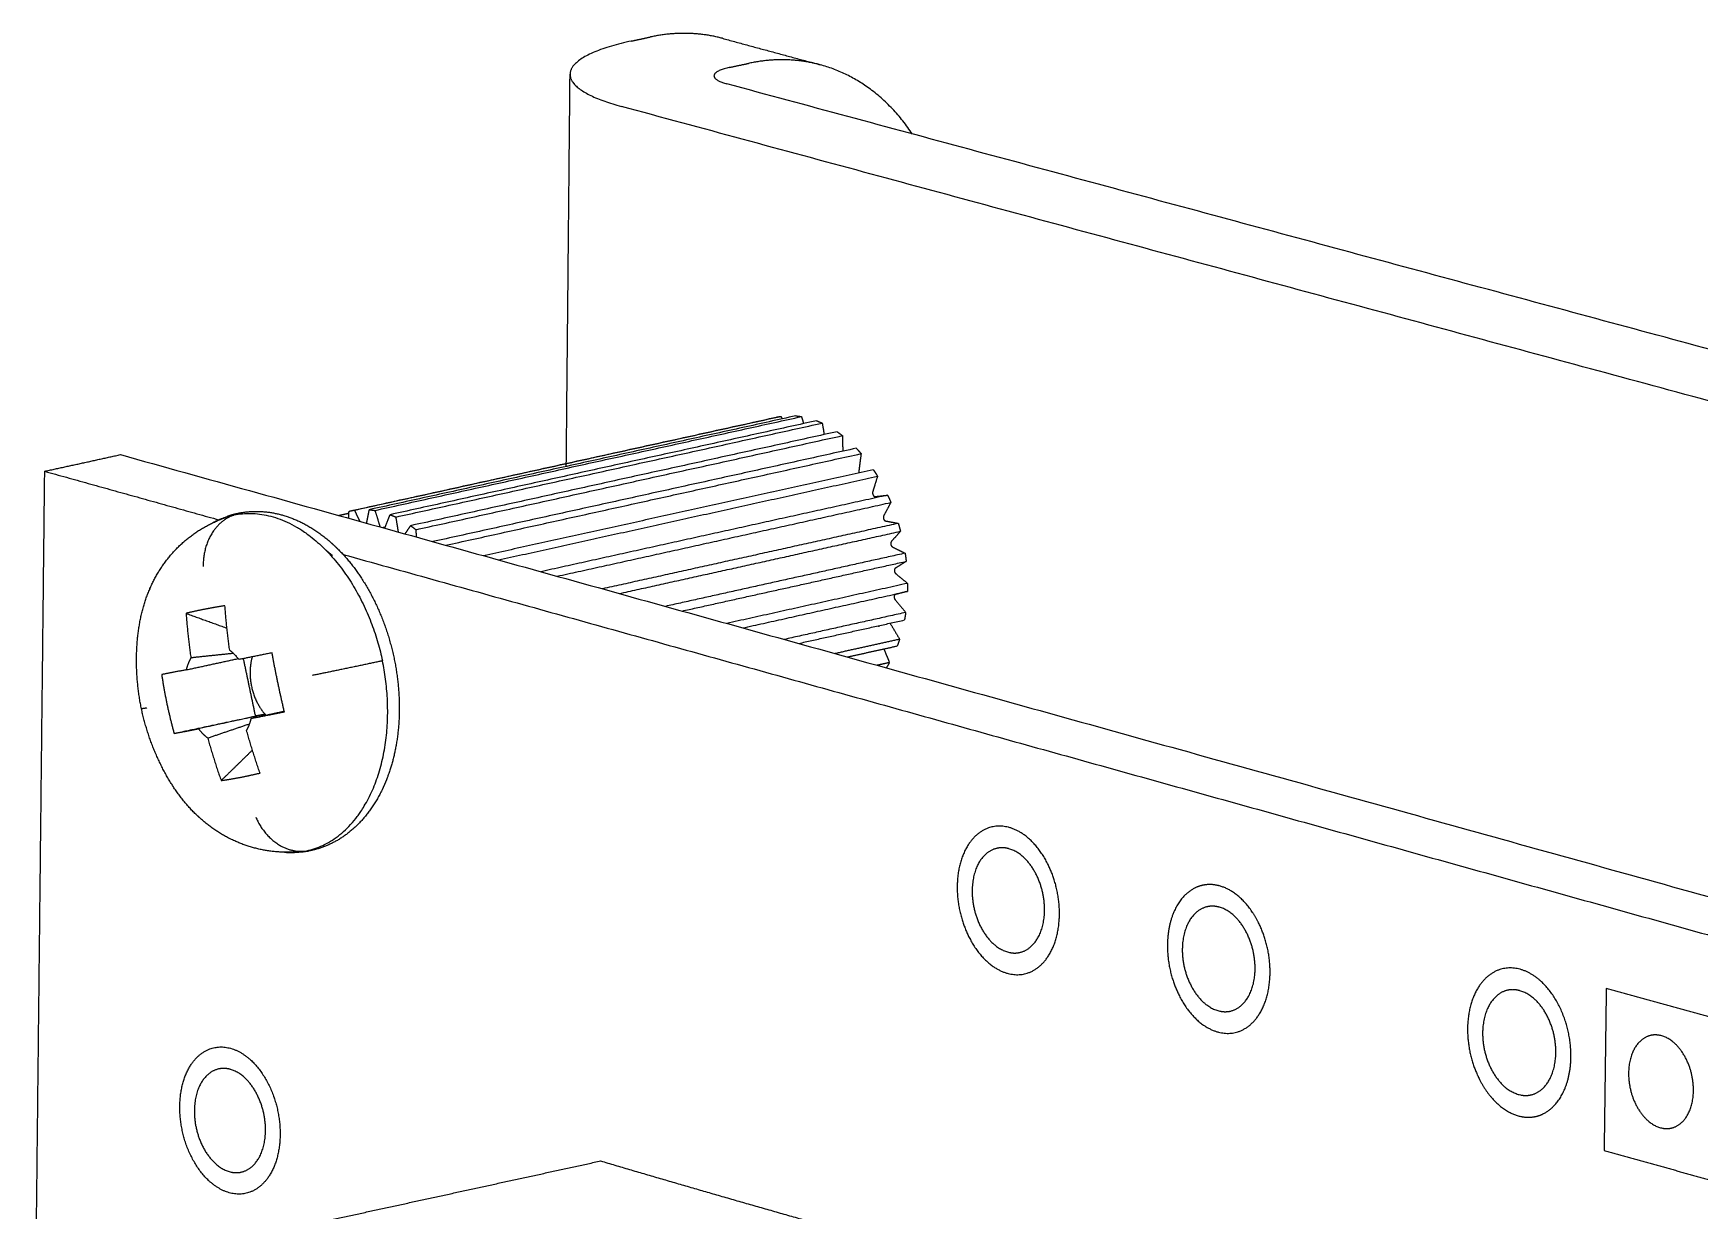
# Model space of a CAD drawing. Header units: millimetres. Extents: x 181 to 381, y 0 to 208.
# Drawn here: x 301.93 to 318.3, y 195.96 to 207.52 of the extents above; entities that cross this region are included whole.
import ezdxf

# ---------------------------------------------------------------- set-up
doc = ezdxf.new("R2010")
doc.units = ezdxf.units.MM
doc.layers.add('Make2D$可见线$曲线', color=7, linetype='Continuous', true_color=0x000000)

msp = doc.modelspace()

# ---------------------------------------------------------------- linework, layer by layer
at = {"layer": 'Make2D$可见线$曲线', "color": 18, "lineweight": -3, "true_color": 0x000000}
for points, weights, degree in [([(307.806, 207.446), (307.206, 207.318), (307.204, 207.12)], [1033.68605435, 947.399504959, 1032.27918989], 2), ([(307.806, 207.446), (307.901, 207.466), (307.995, 207.487)], [1033.68605435, 1033.77385307, 1033.8616518], 2), ([(308.7, 207.473), (308.36, 207.564), (307.995, 207.487)], [979.876645758, 991.225697875, 1033.8616518], 2), ([(308.7, 207.473), (309.181, 207.343), (309.662, 207.213)], [979.876645758, 979.350662985, 978.824680211], 2), ([(308.768, 207.187), (308.863, 207.207), (308.957, 207.227)], [1032.57538793, 1032.66318665, 1032.75098538], 2), ([(309.662, 207.213), (309.322, 207.305), (308.957, 207.227)], [978.824680211, 990.161182959, 1032.75098538], 2), ([(307.167, 203.268), (307.186, 205.194), (307.204, 207.12)], [882.120361469, 881.748700486, 881.377039503], 2), ([(307.204, 207.12), (307.202, 206.941), (307.708, 206.804)], [1032.27918989, 959.773208317, 1030.92598151], 2), ([(308.768, 207.187), (308.618, 207.154), (308.618, 207.105)], [1032.57538793, 947.071538759, 1032.22440286], 2), ([(308.618, 207.105), (308.617, 207.06), (308.744, 207.026)], [1032.22440286, 959.97620961, 1031.88536972], 2), ([(310.567, 206.533), (310.211, 207.065), (309.662, 207.213)], [1019.68817397, 961.113199157, 978.824680211], 2), ([(328.363, 201.726), (318.447, 204.405), (308.744, 207.026)], [1009.75842841, 1020.82189906, 1031.88536972], 2), ([(327.323, 201.494), (317.409, 204.178), (307.708, 206.804)], [1008.7990402, 1019.86251086, 1030.92598151], 2), ([(305.04, 202.83), (307.139, 203.292), (309.229, 203.752)], [1023.7113385, 1025.63626802, 1027.56119753], 2), ([(305.086, 202.839), (307.184, 203.3), (309.275, 203.76)], [1025.76299039, 1027.69188514, 1029.62077989], 2), ([(309.422, 203.765), (307.331, 203.304), (305.232, 202.843)], [1029.4426607, 1027.51376595, 1025.5848712], 2), ([(305.287, 202.836), (307.386, 203.298), (309.477, 203.758)], [1025.51985204, 1027.44874679, 1029.37764154], 2), ([(309.626, 203.717), (307.536, 203.257), (305.437, 202.794)], [1029.20580323, 1027.27690848, 1025.34801373], 2), ([(305.492, 202.771), (307.59, 203.233), (309.681, 203.694)], [1025.28672375, 1027.2156185, 1029.14451325], 2), ([(309.229, 203.752), (309.252, 203.757), (309.275, 203.76)], [1029.58303078, 1029.29358167, 1029.62077989], 2), ([(309.275, 203.76), (309.281, 203.748), (309.287, 203.735)], [1029.62077989, 1029.61616579, 1029.61155169], 2), ([(309.422, 203.765), (309.449, 203.762), (309.477, 203.758)], [1029.4426607, 1028.99956436, 1029.37764154], 2), ([(309.477, 203.758), (309.488, 203.723), (309.498, 203.689)], [1029.37764154, 1029.37203036, 1029.36641918], 2), ([(309.626, 203.717), (309.654, 203.706), (309.681, 203.694)], [1029.20580323, 1028.7644776, 1029.14451325], 2), ([(309.681, 203.694), (309.691, 203.637), (309.7, 203.581)], [1029.14451325, 1029.14537906, 1029.14624487], 2), ([(309.827, 203.609), (307.736, 203.149), (305.638, 202.686)], [1028.98646597, 1027.05757123, 1025.12867648], 2), ([(305.69, 202.647), (307.789, 203.11), (309.88, 203.571)], [1025.07379434, 1027.00268909, 1028.93158384], 2), ([(309.827, 203.609), (309.854, 203.591), (309.88, 203.571)], [1028.98646597, 1028.54825792, 1028.93158384], 2), ([(309.88, 203.571), (309.881, 203.494), (309.883, 203.417)], [1028.93158384, 1028.94600591, 1028.96042797], 2), ([(302.044, 203.221), (302.416, 203.302), (302.787, 203.384)], [1027.71827949, 1028.05930629, 1028.4003331], 2), ([(302.787, 203.384), (313.156, 200.498), (323.769, 197.545)], [1028.4003331, 1016.55312311, 1004.70591313], 2), ([(310.016, 203.447), (307.94, 202.989), (305.857, 202.53)], [1028.79423502, 1026.87953401, 1024.964833], 2), ([(305.984, 202.494), (308.027, 202.945), (310.063, 203.394)], [1024.99136426, 1026.8697618, 1028.74815935], 2), ([(310.016, 203.447), (310.04, 203.421), (310.063, 203.394)], [1028.79423502, 1028.36035515, 1028.74815935], 2), ([(310.063, 203.394), (310.052, 203.309), (310.041, 203.225)], [1028.74815935, 1028.77972278, 1028.81128621], 2), ([(301.932, 192.975), (301.988, 198.092), (302.044, 203.221)], [1030.02780845, 1028.87304397, 1027.71827949], 2), ([(302.044, 203.221), (302.898, 202.983), (303.754, 202.744)], [1027.71827949, 1026.73167102, 1025.74506255], 2), ([(310.183, 203.236), (308.273, 202.814), (306.355, 202.391)], [1028.63751178, 1026.87442107, 1025.11133036], 2), ([(306.502, 202.35), (308.366, 202.762), (310.224, 203.172)], [1025.17346565, 1026.88786098, 1028.6022563], 2), ([(310.041, 203.225), (310.04, 203.215), (310.043, 203.205)], [1028.81128621, 938.837296224, 954.400611335], 2), ([(310.224, 203.172), (310.201, 203.096), (310.177, 203.019)], [1028.6022563, 1028.64715872, 1028.69206113], 2), ([(310.183, 203.236), (310.204, 203.205), (310.224, 203.172)], [1028.63751178, 1028.20898153, 1028.6022563], 2), ([(310.323, 202.986), (308.623, 202.611), (306.919, 202.234)], [1028.52314582, 1026.95469495, 1025.38624408], 2), ([(310.202, 202.972), (310.263, 202.979), (310.323, 202.986)], [1028.67210776, 1028.59762679, 1028.52314582], 2), ([(310.323, 202.986), (310.34, 202.951), (310.355, 202.914)], [1028.52314582, 1028.10075283, 1028.50025137], 2), ([(303.906, 202.792), (305.005, 203.013), (305.362, 201.359)], [1024.83100426, 723.704371159, 1023.41075288], 2), ([(304.931, 202.787), (304.982, 202.798), (305.033, 202.81)], [1026.03736065, 1026.08405921, 1026.13075777], 2), ([(305.031, 202.76), (305.032, 202.794), (305.033, 202.829)], [1025.84724895, 1025.83807301, 1025.82889707], 2), ([(305.033, 202.829), (305.037, 202.83), (305.04, 202.83)], [1025.82889707, 1025.76997674, 1025.72559676], 2), ([(305.04, 202.83), (305.063, 202.835), (305.086, 202.839)], [1025.72559676, 1025.4371252, 1025.76299039], 2), ([(305.086, 202.839), (305.112, 202.784), (305.138, 202.73)], [1025.76299039, 1025.74330282, 1025.72361524], 2), ([(305.206, 202.711), (305.219, 202.777), (305.232, 202.843)], [1025.64542699, 1025.6151491, 1025.5848712], 2), ([(305.232, 202.843), (305.26, 202.84), (305.287, 202.836)], [1025.5848712, 1025.14331297, 1025.51985204], 2), ([(305.287, 202.836), (305.313, 202.755), (305.338, 202.674)], [1025.51985204, 1025.50677424, 1025.49369644], 2), ([(307.079, 202.19), (308.719, 202.552), (310.355, 202.914)], [1025.48102617, 1026.99063877, 1028.50025137], 2), ([(310.355, 202.914), (310.32, 202.849), (310.285, 202.784)], [1028.50025137, 1028.55653031, 1028.61280926], 2), ([(303.906, 202.792), (303.598, 202.688), (303.6, 202.286)], [1024.83100426, 836.452166574, 1024.4524294], 2), ([(303.69, 202.713), (303.751, 202.747), (303.816, 202.768)], [952.186699807, 969.962296673, 991.861469168], 2), ([(303.816, 202.768), (303.82, 202.77), (303.823, 202.771)], [991.861469168, 993.050327824, 994.251339354], 2), ([(303.823, 202.771), (303.864, 202.784), (303.906, 202.792)], [994.251339354, 1008.66587388, 1024.83100426], 2), ([(305.388, 202.671), (305.377, 202.669), (305.366, 202.666)], [1025.53369102, 1025.52364524, 1025.51359946], 2), ([(305.384, 202.661), (305.41, 202.728), (305.437, 202.794)], [1025.44074393, 1025.39437883, 1025.34801373], 2), ([(305.437, 202.794), (305.464, 202.784), (305.492, 202.771)], [1025.34801373, 1024.90822622, 1025.28672375], 2), ([(305.492, 202.771), (305.504, 202.698), (305.516, 202.624)], [1025.28672375, 1025.28784955, 1025.28897534], 2), ([(305.582, 202.603), (305.61, 202.645), (305.638, 202.686)], [1025.21421257, 1025.17144452, 1025.12867648], 2), ([(305.638, 202.686), (305.664, 202.668), (305.69, 202.647)], [1025.12867648, 1024.69200654, 1025.07379434], 2), ([(305.69, 202.647), (305.691, 202.612), (305.692, 202.576)], [1025.07379434, 1025.08051232, 1025.08723029], 2), ([(310.428, 202.709), (308.977, 202.388), (307.523, 202.066)], [1028.45613546, 1027.11680205, 1025.77746865], 2), ([(310.303, 202.733), (310.366, 202.721), (310.428, 202.709)], [1028.60168017, 1028.52890782, 1028.45613546], 2), ([(310.428, 202.709), (310.44, 202.67), (310.45, 202.631)], [1028.45613546, 1028.04039916, 1028.44660264], 2), ([(307.689, 202.02), (309.071, 202.326), (310.45, 202.631)], [1025.90029178, 1027.17344721, 1028.44660264], 2), ([(310.45, 202.631), (310.405, 202.581), (310.36, 202.531)], [1028.44660264, 1028.51179846, 1028.57699428], 2), ([(310.371, 202.477), (310.433, 202.446), (310.495, 202.416)], [1028.57517587, 1028.50729263, 1028.43940939], 2), ([(304.87, 202.392), (304.839, 202.42), (304.807, 202.444)], [875.222680565, 876.248944626, 878.288353477], 2), ([(304.974, 202.404), (312.136, 200.408), (319.414, 198.38)], [1024.34157826, 1016.18142143, 1008.0212646], 2), ([(310.495, 202.416), (309.319, 202.155), (308.14, 201.894)], [1028.43940939, 1027.35328663, 1026.26716387], 2), ([(308.305, 201.848), (309.406, 202.092), (310.506, 202.336)], [1026.41355886, 1027.42860684, 1028.44365483], 2), ([(310.506, 202.336), (310.453, 202.303), (310.4, 202.269)], [1028.44365483, 1028.51491815, 1028.58618147], 2), ([(310.495, 202.416), (310.501, 202.376), (310.506, 202.336)], [1028.43940939, 1028.03055825, 1028.44365483], 2), ([(310.403, 202.215), (310.461, 202.167), (310.52, 202.12)], [1028.59375321, 1028.53372591, 1028.47369861], 2), ([(310.52, 202.12), (309.632, 201.923), (308.744, 201.726)], [1028.47369861, 1027.65437347, 1026.83504834], 2), ([(308.901, 201.682), (309.711, 201.862), (310.519, 202.041)], [1026.99817836, 1027.74485756, 1028.49153677], 2), ([(310.519, 202.041), (310.46, 202.026), (310.401, 202.011)], [1028.49153677, 1028.56575304, 1028.63996932], 2), ([(310.52, 202.12), (310.52, 202.08), (310.519, 202.041)], [1028.47369861, 1028.0716602, 1028.49153677], 2), ([(303.616, 201.865), (303.52, 201.847), (303.432, 201.825)], [1024.37276275, 1024.01450676, 1024.6171904], 2), ([(303.432, 201.825), (303.448, 201.606), (303.48, 201.388)], [1024.6171904, 1023.60652401, 1024.56126011], 2), ([(303.432, 201.825), (303.633, 201.753), (303.834, 201.68)], [1024.6171904, 1024.77526081, 1024.93333122], 2), ([(303.814, 201.9), (303.711, 201.884), (303.616, 201.865)], [1024.13953755, 1023.77556891, 1024.37276275], 2), ([(303.861, 201.463), (303.83, 201.681), (303.814, 201.9)], [1024.08360726, 1023.12932635, 1024.13953708], 2), ([(310.501, 201.834), (309.905, 201.702), (309.308, 201.569)], [1028.55750452, 1028.00650629, 1027.45550806], 2), ([(310.397, 201.959), (310.449, 201.896), (310.501, 201.834)], [1028.65660029, 1028.60705241, 1028.55750452], 2), ([(310.501, 201.834), (310.496, 201.797), (310.489, 201.76)], [1028.55750452, 1028.16190866, 1028.58815578], 2), ([(309.45, 201.53), (309.97, 201.645), (310.489, 201.76)], [1027.62857199, 1028.10836389, 1028.58815578], 2), ([(310.232, 201.703), (310.235, 201.7), (310.238, 201.696)], [898.153438215, 898.805673923, 899.481783886], 2), ([(310.238, 201.696), (310.24, 201.701), (310.241, 201.705)], [910.455983987, 911.341916042, 912.252399651], 2), ([(310.349, 201.729), (310.351, 201.724), (310.353, 201.72)], [963.623331385, 981.841194367, 1028.76097038], 2), ([(310.353, 201.72), (310.397, 201.646), (310.441, 201.571)], [1028.76097038, 1028.72406739, 1028.68716441], 2), ([(310.441, 201.571), (310.125, 201.501), (309.808, 201.43)], [1028.68716441, 1028.39462718, 1028.10208995], 2), ([(309.929, 201.397), (310.173, 201.451), (310.418, 201.505)], [1028.2771753, 1028.50323223, 1028.72928916], 2), ([(310.441, 201.571), (310.43, 201.537), (310.418, 201.505)], [1028.68716441, 1028.29735934, 1028.72928916], 2), ([(303.48, 201.388), (303.45, 201.336), (303.433, 201.27)], [1024.56126011, 1012.91388492, 1024.64294311], 2), ([(303.433, 201.27), (303.604, 201.307), (303.774, 201.344), (303.945, 201.381)], [1024.64294311, 1024.77414045, 1024.90499914, 1025.03530477], 3), ([(303.899, 201.432), (303.759, 201.417), (303.62, 201.403), (303.48, 201.388)], [1024.93435964, 1024.81003377, 1024.68566164, 1024.56126011], 3), ([(303.952, 201.372), (303.91, 201.427), (303.861, 201.463)], [1023.99352674, 1012.34384375, 1024.08360726], 2), ([(304.277, 201.437), (304.108, 201.403), (303.952, 201.372)], [1023.67862697, 1022.85309066, 1023.99352627], 2), ([(304.115, 200.816), (304.056, 201.099), (303.996, 201.381)], [1025.23740996, 1025.24883092, 1025.26025188], 2), ([(304.083, 201.399), (304.042, 201.265), (304.075, 201.109)], [1018.51830608, 961.533861182, 1025.22298786], 2), ([(304.398, 200.858), (304.33, 201.146), (304.277, 201.437)], [1023.6552745, 1021.73979819, 1023.67862606], 2), ([(304.6, 199.49), (305.7, 199.702), (305.362, 201.359)], [1024.69768329, 723.609966945, 1023.41075288], 2), ([(305.362, 201.359), (305.013, 201.284), (304.671, 201.215)], [1023.41075288, 835.313935173, 1023.38677481], 2), ([(310.341, 201.342), (310.281, 201.328), (310.221, 201.315)], [1028.8570115, 1028.80138276, 1028.74575401], 2), ([(310.287, 201.476), (310.314, 201.409), (310.341, 201.342)], [1028.89342597, 1028.87521874, 1028.8570115], 2), ([(310.341, 201.342), (310.326, 201.314), (310.308, 201.287)], [1028.8570115, 1028.4720924, 1028.9087687], 2), ([(303.433, 201.27), (303.305, 201.246), (303.193, 201.224)], [1024.64294264, 1023.85700858, 1025.03513375], 2), ([(303.193, 201.224), (303.236, 200.931), (303.315, 200.646)], [1025.03513284, 1023.10678551, 1025.01178128], 2), ([(304.075, 201.109), (304.11, 200.943), (304.209, 200.834)], [1025.22298786, 958.022454583, 1025.12030794], 2), ([(303.048, 200.896), (302.996, 200.887), (302.997, 200.888)], [1025.41892186, 959.837616747, 940.117660715], 2), ([(304.209, 200.834), (303.99, 200.787), (303.772, 200.739), (303.555, 200.692)], [1025.12030794, 1024.95425285, 1024.78719803, 1024.61959063], 3), ([(304.073, 200.794), (304.181, 200.817), (304.289, 200.841), (304.397, 200.865)], [1023.97017426, 1024.08721901, 1024.204419, 1024.32184519], 3), ([(304.073, 200.794), (304.229, 200.824), (304.398, 200.858)], [1023.9701738, 1022.82976043, 1023.6552745], 2), ([(304.209, 200.834), (304.162, 200.825), (304.115, 200.816)], [1025.12030794, 1025.17885895, 1025.23740996], 2), ([(304.217, 200.825), (304.213, 200.83), (304.209, 200.834)], [1024.43958936, 1024.65148186, 1025.12030794], 2), ([(303.315, 200.646), (303.715, 200.731), (304.115, 200.816)], [1025.01178128, 1025.12459562, 1025.23740996], 2), ([(303.315, 200.646), (303.427, 200.667), (303.555, 200.692)], [1025.01178128, 1023.83367835, 1024.61959017], 2), ([(303.555, 200.692), (303.596, 200.638), (303.645, 200.601)], [1024.61959063, 1012.88601557, 1024.52951011], 2), ([(303.645, 200.601), (303.783, 200.648), (303.92, 200.694), (304.057, 200.741)], [1024.52951011, 1024.65904057, 1024.7885638, 1024.9180748], 3), ([(304.027, 200.676), (304.057, 200.728), (304.073, 200.794)], [1024.05185726, 1012.3159744, 1023.97017426], 2), ([(304.159, 200.257), (304.086, 200.464), (304.027, 200.676)], [1024.07321785, 1023.08024453, 1024.05185726], 2), ([(303.645, 200.601), (303.704, 200.389), (303.777, 200.183)], [1024.52951011, 1023.55744241, 1024.5508707], 2), ([(304.084, 200.482), (303.931, 200.332), (303.777, 200.183)], [1024.88354371, 1024.71720721, 1024.5508707], 2), ([(303.777, 200.183), (303.867, 200.196), (303.963, 200.214)], [1024.5508707, 1023.94789981, 1024.30612472], 2), ([(303.963, 200.214), (304.058, 200.233), (304.159, 200.257)], [1024.30612472, 1023.70896195, 1024.07321785], 2), ([(304.117, 199.824), (304.277, 199.457), (304.6, 199.49)], [1024.35307488, 836.345677538, 1024.69768329], 2), ([(304.4, 199.479), (304.47, 199.474), (304.539, 199.481)], [960.034082831, 978.998119881, 1002.21548274], 2), ([(304.539, 199.481), (304.544, 199.482), (304.549, 199.482)], [1002.21548274, 1004.0473485, 1005.90569255], 2), ([(304.549, 199.482), (304.575, 199.486), (304.6, 199.49)], [1005.90569255, 1014.98562527, 1024.69768329], 2), ([(311.515, 199.513), (311.474, 199.525), (311.434, 199.526), (311.396, 199.517)], [1017.10526219, 1017.15224887, 1017.19960091, 1017.24565228], 3), ([(313.584, 199.148), (313.496, 199.173), (313.412, 199.163), (313.339, 199.126)], [1014.72359966, 1014.82373057, 1014.92503722, 1015.01942385], 3), ([(313.963, 198.794), (313.872, 198.972), (313.737, 199.106), (313.584, 199.148)], [1014.34842918, 1014.41903439, 1014.55177757, 1014.72359966], 3), ([(313.582, 198.939), (313.54, 198.951), (313.5, 198.952), (313.462, 198.943)], [1014.76980912, 1014.81699192, 1014.86454313, 1014.91077579], 3), ([(316.534, 198.119), (316.492, 198.131), (316.451, 198.132), (316.413, 198.124)], [1011.4522436, 1011.4997077, 1011.54754462, 1011.59403703], 3), ([(317.382, 198.142), (317.375, 197.611), (317.368, 197.081), (317.361, 196.551)], [1010.45111206, 1010.56786821, 1010.68462435, 1010.8013805], 3), ([(318.524, 197.825), (318.143, 197.93), (317.762, 198.036), (317.382, 198.142)], [1009.17585072, 1009.60093784, 1010.02602495, 1010.45111206], 3), ([(317.819, 197.68), (317.695, 197.651), (317.604, 197.509), (317.602, 197.313)], [1010.03281551, 1010.18410998, 1010.3192232, 1010.36232182], 3), ([(303.868, 197.346), (303.828, 197.358), (303.788, 197.359), (303.752, 197.35)], [1026.7456857, 1026.79275715, 1026.84019528, 1026.88632502], 3), ([(304.52, 195.796), (305.516, 196.013), (306.511, 196.23), (307.504, 196.447)], [1019.86357748, 1020.77478359, 1021.6859897, 1022.59719581], 3), ([(307.504, 196.447), (308.658, 196.106), (309.84, 195.769), (311.05, 195.438)], [1022.59719581, 1021.22874653, 1019.88277076, 1018.55922449], 3), ([(317.361, 196.551), (317.741, 196.444), (318.122, 196.338), (318.503, 196.232)], [1010.8013805, 1010.37629338, 1009.95120627, 1009.52611916], 3)]:
    msp.add_rational_spline(points, weights, degree=degree, dxfattribs=at)
for points, weights, degree, knots in [([(310.177, 203.019), (310.172, 203.003), (310.181, 202.987), (310.189, 202.971), (310.202, 202.972)], [1028.69206113, 875.30221931, 1028.69453963, 875.29049418, 1028.67210776], 2, [2.34483669, 2.34483669, 2.34483669, 2.36696217, 2.36696217, 2.38908764, 2.38908764, 2.38908764]), ([(303.84, 202.781), (303.862, 202.788), (303.884, 202.795), (303.92, 202.804), (303.934, 202.807), (303.949, 202.81), (304.114, 202.843), (304.284, 202.827), (304.447, 202.769), (304.619, 202.708), (304.78, 202.6), (304.922, 202.458), (304.944, 202.437), (304.965, 202.415), (304.986, 202.392), (305.222, 202.127), (305.393, 201.772), (305.475, 201.385)], [1024.97011946, 1024.95011932, 1024.93006149, 1024.89728815, 1024.88461675, 1024.87192497, 1024.72457212, 1024.57768151, 1024.43430045, 1024.28360925, 1024.14062743, 1024.01876195, 1024.0003343, 1023.98239443, 1023.9649813, 1023.76496557, 1023.64191513, 1023.62588306], 3, [0, 0, 0, 0, 0.093572, 0.093572, 0.152411, 0.152411, 0.152411, 0.835699, 0.835699, 0.835699, 1.556426, 1.556426, 1.556426, 1.664693, 1.664693, 1.664693, 2.921603, 2.921603, 2.921603, 2.921603]), ([(302.994, 200.887), (302.955, 201.08), (302.939, 201.277), (302.957, 201.661), (302.991, 201.851), (303.059, 202.024), (303.06, 202.026), (303.061, 202.028), (303.062, 202.03), (303.129, 202.201), (303.229, 202.351), (303.486, 202.607), (303.647, 202.707), (303.824, 202.767)], [1025.67715537, 1025.68331142, 1025.66748934, 1025.5976529, 1025.54259064, 1025.47750546, 1025.47671702, 1025.47592718, 1025.47513596, 1025.41056596, 1025.32899493, 1025.14439454, 1025.04093652, 1024.93641481], 3, [0.00003, 0.00003, 0.00003, 0.00003, 0.624387, 0.624387, 1.251741, 1.251741, 1.251741, 1.259304, 1.259304, 1.259304, 1.878981, 1.878981, 2.544743, 2.544743, 2.544743, 2.544743]), ([(310.285, 202.784), (310.278, 202.771), (310.284, 202.753), (310.29, 202.735), (310.303, 202.733)], [1028.61280926, 875.236805081, 1028.62070844, 875.230265334, 1028.60168017], 2, [2.34483669, 2.34483669, 2.34483669, 2.36696217, 2.36696217, 2.38908764, 2.38908764, 2.38908764]), ([(310.36, 202.531), (310.351, 202.52), (310.355, 202.502), (310.359, 202.483), (310.371, 202.477)], [1028.57699428, 875.207913804, 1028.58996891, 875.206845259, 1028.57517587], 2, [2.34483669, 2.34483669, 2.34483669, 2.36696217, 2.36696217, 2.38908764, 2.38908764, 2.38908764]), ([(310.4, 202.269), (310.388, 202.262), (310.39, 202.243), (310.391, 202.225), (310.403, 202.215)], [1028.58618147, 875.216808167, 1028.6036645, 875.221257524, 1028.59375321], 2, [2.34483669, 2.34483669, 2.34483669, 2.36696217, 2.36696217, 2.38908764, 2.38908764, 2.38908764]), ([(310.401, 202.011), (310.389, 202.008), (310.387, 201.99), (310.386, 201.972), (310.397, 201.959)], [1028.63996932, 875.263099444, 1028.66119665, 875.272872244, 1028.65660029], 2, [2.34483669, 2.34483669, 2.34483669, 2.36696217, 2.36696217, 2.38908764, 2.38908764, 2.38908764]), ([(305.475, 201.385), (305.553, 201.013), (305.543, 200.637), (305.443, 200.311), (305.43, 200.269), (305.415, 200.227), (305.399, 200.186), (305.325, 200.001), (305.219, 199.84), (305.084, 199.718), (304.956, 199.601), (304.805, 199.523), (304.64, 199.491), (304.627, 199.488), (304.614, 199.486), (304.589, 199.482), (304.577, 199.481), (304.566, 199.479)], [1023.62588305, 1023.6104717, 1023.69489947, 1023.8565904, 1023.87790273, 1023.90045848, 1023.92414764, 1024.03224218, 1024.16371465, 1024.30643796, 1024.44233874, 1024.58476113, 1024.73232337, 1024.74390254, 1024.75549431, 1024.77736536, 1024.7876378, 1024.79791756], 3, [0, 0, 0, 0, 1.206208, 1.206208, 1.206208, 1.363448, 1.363448, 1.363448, 2.08564, 2.08564, 2.08564, 2.769906, 2.769906, 2.769906, 2.8236, 2.8236, 2.871096, 2.871096, 2.871096, 2.871096]), ([(304.548, 199.486), (304.365, 199.466), (304.18, 199.489), (303.833, 199.613), (303.673, 199.713), (303.535, 199.846), (303.528, 199.853), (303.521, 199.859), (303.514, 199.866), (303.381, 200), (303.272, 200.161), (303.1, 200.509), (303.036, 200.696), (302.994, 200.887)], [1024.76118323, 1024.86606576, 1024.97480162, 1025.18390161, 1025.28377337, 1025.36765884, 1025.37195339, 1025.37620399, 1025.38040907, 1025.46074178, 1025.53219236, 1025.63435417, 1025.66664892, 1025.67703882], 3, [0, 0, 0, 0, 0.65647, 0.65647, 1.304531, 1.304531, 1.304531, 1.337501, 1.337501, 1.337501, 1.970229, 1.970229, 2.593881, 2.593881, 2.593881, 2.593881]), ([(311.894, 199.369), (311.804, 199.546), (311.669, 199.68), (311.517, 199.722), (311.24, 199.799), (311.012, 199.541), (311.007, 199.145), (311.005, 198.966), (311.05, 198.79), (311.124, 198.643)], [1016.68407778, 1016.75473236, 1016.88738912, 1017.05905273, 1017.37296532, 1017.69843334, 1017.78601017, 1017.82572392, 1017.80969906, 1017.7510481], 3, [-0.683571, -0.683571, -0.683571, -0.683571, 0, 0, 0, 1.250011, 1.250011, 1.250011, 1.816857, 1.816857, 1.816857, 1.816857]), ([(311.124, 198.643), (311.214, 198.466), (311.349, 198.332), (311.5, 198.29), (311.778, 198.213), (312.006, 198.471), (312.011, 198.866), (312.013, 199.045), (311.969, 199.222), (311.894, 199.369)], [1017.7510481, 1017.68036187, 1017.54776077, 1017.37619915, 1017.06228656, 1016.73681854, 1016.64924171, 1016.60955641, 1016.62552989, 1016.68407778], 3, [1.816857, 1.816857, 1.816857, 1.816857, 2.500022, 2.500022, 2.500022, 3.750033, 3.750033, 3.750033, 4.316473, 4.316473, 4.316473, 4.316473]), ([(311.396, 199.517), (311.257, 199.486), (311.156, 199.326), (311.154, 199.105), (311.15, 198.825), (311.307, 198.553), (311.503, 198.499), (311.545, 198.487), (311.585, 198.486), (311.622, 198.495)], [1017.24565228, 1017.41760916, 1017.5714309, 1017.62037859, 1017.68243485, 1017.5524257, 1017.32998968, 1017.28280046, 1017.23524273, 1017.18900414], 3, [0.187103, 0.187103, 0.187103, 0.187103, 0.885748, 0.885748, 0.885748, 1.771496, 1.771496, 1.771496, 1.959405, 1.959405, 1.959405, 1.959405]), ([(311.622, 198.495), (311.761, 198.526), (311.862, 198.686), (311.865, 198.907), (311.868, 199.187), (311.711, 199.459), (311.515, 199.513)], [1017.18900414, 1017.01728771, 1016.86376447, 1016.81487329, 1016.75281703, 1016.88282617, 1017.10526219], 3, [1.959405, 1.959405, 1.959405, 1.959405, 2.657244, 2.657244, 2.657244, 3.542992, 3.542992, 3.542992, 3.542992]), ([(313.339, 199.126), (313.182, 199.047), (313.075, 198.841), (313.072, 198.571), (313.07, 198.392), (313.114, 198.215), (313.189, 198.068)], [1015.01942385, 1015.22094135, 1015.39091527, 1015.45055709, 1015.49022665, 1015.47428158, 1015.41579067], 3, [0.398725, 0.398725, 0.398725, 0.398725, 1.250011, 1.250011, 1.250011, 1.816227, 1.816227, 1.816227, 1.816227]), ([(313.462, 198.943), (313.323, 198.912), (313.221, 198.751), (313.218, 198.53), (313.215, 198.25), (313.372, 197.978), (313.569, 197.923), (313.611, 197.911), (313.652, 197.91), (313.689, 197.918)], [1014.91077579, 1015.08249984, 1015.23603254, 1015.28492551, 1015.34698177, 1015.21697263, 1014.99453661, 1014.94715044, 1014.89939268, 1014.8529722], 3, [0.187884, 0.187884, 0.187884, 0.187884, 0.885748, 0.885748, 0.885748, 1.771496, 1.771496, 1.771496, 1.960189, 1.960189, 1.960189, 1.960189]), ([(313.689, 197.918), (313.829, 197.95), (313.93, 198.11), (313.933, 198.331), (313.936, 198.612), (313.779, 198.884), (313.582, 198.939)], [1014.8529722, 1014.6814897, 1014.52825646, 1014.47942022, 1014.41736396, 1014.5473731, 1014.76980912], 3, [1.960189, 1.960189, 1.960189, 1.960189, 2.657244, 2.657244, 2.657244, 3.542992, 3.542992, 3.542992, 3.542992]), ([(313.189, 198.068), (313.279, 197.89), (313.414, 197.756), (313.567, 197.714), (313.845, 197.636), (314.075, 197.894), (314.08, 198.291), (314.082, 198.47), (314.038, 198.647), (313.963, 198.794)], [1015.41579067, 1015.34515363, 1015.2124661, 1015.04074607, 1014.72683349, 1014.40136546, 1014.31378864, 1014.27414755, 1014.29004129, 1014.34842918], 3, [1.816227, 1.816227, 1.816227, 1.816227, 2.500022, 2.500022, 2.500022, 3.750033, 3.750033, 3.750033, 4.315842, 4.315842, 4.315842, 4.315842]), ([(316.767, 196.912), (316.924, 196.992), (317.032, 197.198), (317.035, 197.468), (317.04, 197.866), (316.817, 198.251), (316.537, 198.329), (316.257, 198.407), (316.026, 198.148), (316.02, 197.751), (316.018, 197.571), (316.062, 197.394), (316.138, 197.246)], [1011.42578586, 1011.22495613, 1011.05570994, 1010.99622312, 1010.90864629, 1011.09212155, 1011.40603414, 1011.71994673, 1012.04541475, 1012.13299157, 1012.17259825, 1012.15676647, 1012.09850296], 3, [-2.099085, -2.099085, -2.099085, -2.099085, -1.250011, -1.250011, -1.250011, 0, 0, 0, 1.250011, 1.250011, 1.250011, 1.815329, 1.815329, 1.815329, 1.815329]), ([(316.413, 198.124), (316.273, 198.092), (316.171, 197.931), (316.168, 197.709), (316.165, 197.428), (316.322, 197.155), (316.521, 197.1), (316.563, 197.088), (316.604, 197.087), (316.643, 197.096)], [1011.59403703, 1011.76542693, 1011.9185455, 1011.96736, 1012.02941625, 1011.89940711, 1011.67697109, 1011.62930245, 1011.58125777, 1011.53457667], 3, [0.189004, 0.189004, 0.189004, 0.189004, 0.885748, 0.885748, 0.885748, 1.771496, 1.771496, 1.771496, 1.961314, 1.961314, 1.961314, 1.961314]), ([(316.643, 197.096), (316.782, 197.127), (316.884, 197.288), (316.887, 197.509), (316.891, 197.791), (316.733, 198.064), (316.534, 198.119)], [1011.53457667, 1011.36342992, 1011.21061213, 1011.1618547, 1011.09979844, 1011.22980758, 1011.4522436], 3, [1.961314, 1.961314, 1.961314, 1.961314, 2.657244, 2.657244, 2.657244, 3.542992, 3.542992, 3.542992, 3.542992]), ([(303.87, 197.553), (303.598, 197.629), (303.375, 197.374), (303.371, 196.983), (303.367, 196.592), (303.584, 196.212), (303.856, 196.135), (304.128, 196.058), (304.352, 196.313), (304.356, 196.704), (304.36, 197.096), (304.143, 197.476), (303.87, 197.553)], [1026.69947624, 1027.01338883, 1027.33885685, 1027.42643367, 1027.5140105, 1027.33053524, 1027.01662265, 1026.70271007, 1026.37724204, 1026.28966522, 1026.20208839, 1026.38556365, 1026.69947624], 3, [0, 0, 0, 0, 1.250011, 1.250011, 1.250011, 2.500022, 2.500022, 2.500022, 3.750033, 3.750033, 3.750033, 5.000044, 5.000044, 5.000044, 5.000044]), ([(318.022, 196.77), (318.146, 196.798), (318.236, 196.94), (318.239, 197.136), (318.242, 197.385), (318.102, 197.627), (317.926, 197.676), (317.889, 197.686), (317.852, 197.687), (317.819, 197.68)], [1009.97958388, 1009.82847984, 1009.69360198, 1009.65054804, 1009.59571288, 1009.71059368, 1009.90714624, 1009.94921502, 1009.99161524, 1010.03281551], 3, [0.950836, 0.950836, 0.950836, 0.950836, 1.565358, 1.565358, 1.565358, 2.348038, 2.348038, 2.348038, 2.515557, 2.515557, 2.515557, 2.515557]), ([(303.752, 197.35), (303.615, 197.32), (303.516, 197.161), (303.514, 196.943), (303.511, 196.665), (303.665, 196.396), (303.858, 196.342), (303.899, 196.33), (303.938, 196.329), (303.975, 196.337)], [1026.88632502, 1027.05818128, 1027.21187805, 1027.2608021, 1027.32285835, 1027.19284921, 1026.97041319, 1026.92314248, 1026.87550198, 1026.82918812], 3, [0.18744, 0.18744, 0.18744, 0.18744, 0.885748, 0.885748, 0.885748, 1.771496, 1.771496, 1.771496, 1.95973, 1.95973, 1.95973, 1.95973]), ([(303.975, 196.337), (304.111, 196.368), (304.21, 196.526), (304.213, 196.745), (304.215, 197.022), (304.061, 197.292), (303.868, 197.346)], [1026.82918812, 1026.65756846, 1026.50416525, 1026.4552968, 1026.39324054, 1026.52324968, 1026.7456857], 3, [1.95973, 1.95973, 1.95973, 1.95973, 2.657244, 2.657244, 2.657244, 3.542992, 3.542992, 3.542992, 3.542992]), ([(316.138, 197.246), (316.229, 197.068), (316.365, 196.933), (316.518, 196.89), (316.608, 196.865), (316.693, 196.874), (316.767, 196.912)], [1012.09850296, 1012.02793635, 1011.89512596, 1011.72318055, 1011.62249405, 1011.52061874, 1011.42578586], 3, [1.815329, 1.815329, 1.815329, 1.815329, 2.500022, 2.500022, 2.500022, 2.900959, 2.900959, 2.900959, 2.900959]), ([(317.602, 197.313), (317.598, 197.064), (317.738, 196.823), (317.914, 196.773), (317.952, 196.763), (317.988, 196.762), (318.022, 196.77)], [1010.36232182, 1010.41715698, 1010.30227618, 1010.10572362, 1010.0634947, 1010.02093179, 1009.97958388], 3, [0, 0, 0, 0, 0.7826792, 0.7826792, 0.7826792, 0.9508362, 0.9508362, 0.9508362, 0.9508362])]:
    msp.add_rational_spline(points, weights, degree=degree, knots=knots, dxfattribs=at)

doc.saveas('drawing.dxf')
